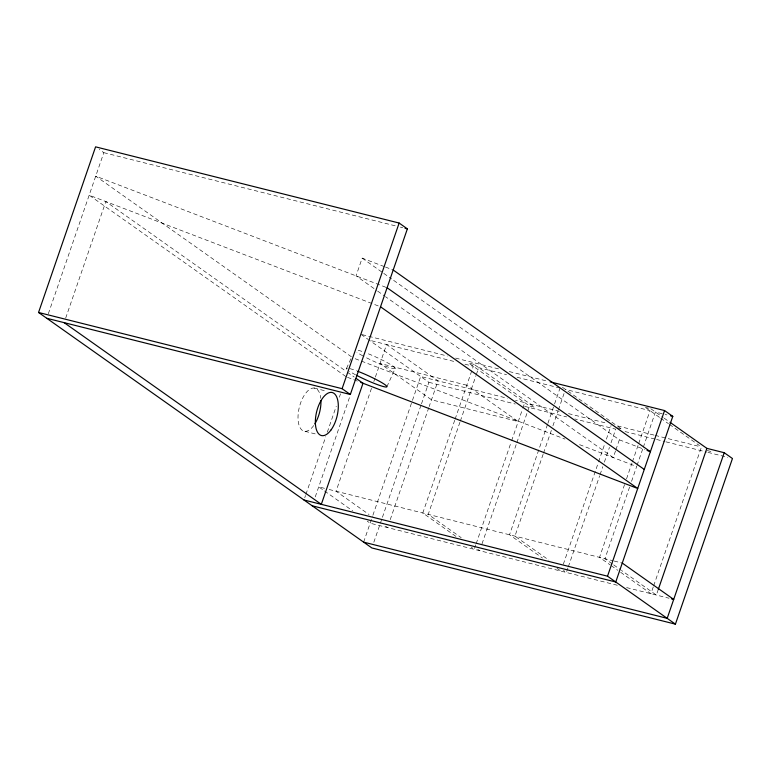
<?xml version="1.0" encoding="UTF-8"?>
<svg xmlns="http://www.w3.org/2000/svg" width="771" height="771" viewBox="0 0 771 771"><rect width="100%" height="100%" fill="white"/><g stroke="black" fill="none" stroke-linecap="round" stroke-linejoin="round"><path stroke-width="0.58" stroke-dasharray="3.85 2.89" d="M48.332 313.768L103.815 152.658L99.237 149.429M65.68 318.115L105.82 201.568L346.314 371.477M384.324 266.612L362.158 258.121L356.048 275.864L376.662 290.426M304.747 497.729L305.528 495.474M305.914 494.346L325.748 436.743M327.299 432.223L336.243 406.25M339.356 397.219L340.522 393.827M315.262 496.89L350.044 395.889M371.497 388.333L336.06 491.223L369.058 514.536M373.829 381.549L374.995 378.156M375.39 377.019L386.579 344.521L438.015 380.864L429.158 406.577M363.633 542.138L372.499 516.387M372.894 515.25L412.051 401.527M412.446 400.39L420.667 376.508L507.395 398.279M373.819 542.283L382.021 518.459M382.416 517.322L421.082 405.016M421.477 403.879L428.898 382.32L369.232 340.165M390.222 519.654L428.772 407.705M454.717 420.282L422.787 512.994L456.76 537.002M455.112 419.145L473.307 366.292L464.055 363.97M459.93 422.248L428.213 514.363L461.212 537.676M460.326 421.111L475.986 375.612M476.372 374.475L478.724 367.651L506.605 374.658M475.784 544.818L474.232 549.337L471.322 547.285M476.179 543.68L511.221 441.918M511.607 440.79L522.439 409.314M522.825 408.206L524.743 402.635L515.491 400.313M482 543.873L516.454 443.797M516.849 442.66L527.422 411.955M527.817 410.818L530.169 403.994L559.206 411.29M547.506 424.455L509.525 534.775L542.514 558.079M547.892 423.318L554.156 405.122M554.551 403.985L560.035 388.064M543.131 454.254L514.941 536.134L548.913 560.132M543.526 453.117L551.361 430.372M552.923 425.823L558.011 411.039M558.406 409.902L564.276 392.844M563.312 564.285L598.161 463.072M598.547 461.935L604.811 443.739M606.382 439.191L611.085 425.544M567.948 567.919L566.377 572.467L563.466 570.415M568.333 566.781L599.665 475.803M600.05 474.666L602.797 466.706M604.358 462.157L609.456 447.373M611.018 442.824L615.721 429.177L574.838 418.961M615.528 450.91L613.234 457.56L385.49 296.671M615.904 449.801L619.344 439.817L392.584 279.613M624.568 484.574L599.501 557.356L610.179 564.902M626.524 478.887L631.998 462.966M632.393 461.829L638.272 444.771M638.658 443.633L650.02 410.654L565.451 389.432M629.589 487.07L604.927 558.724L612.685 564.208M631.545 481.383L636.644 466.6M637.029 465.462L642.908 448.404M643.293 447.267L655.437 412.013L667.002 414.923M653.288 586.876L650.936 593.699L618.911 571.07M653.683 585.738L701.456 446.997M658.318 589.372L656.362 595.058L621.416 570.376M346.516 368.422L351.904 356.539M386.878 386.791L395.205 368.432A22.176 2.38 24.4 0 0 366.023 352.887M103.815 152.658L395.687 225.932M400.361 227.098L402.693 227.686M362.168 334.653L447.392 356.038M455.565 358.091L498.77 368.943M509.274 371.574L547.805 381.25M646.474 407.657L648.642 408.196M371.545 340.753L454.803 361.647M517.062 377.279L558.869 387.774M568.497 413.622L606.825 423.24M653.962 435.075L616.896 425.765L561.751 386.811M655.119 435.364L700.299 446.708M617.185 427.953L620.433 428.763M707.171 450.534L711.508 451.623M428.898 382.32L515.298 404.014M524.637 406.356L566.666 416.909M625.04 431.558L655.398 439.181M656.564 439.47L664.737 441.523M665.903 441.822L706.766 452.076M707.932 452.365L727.776 457.348M314.038 388.025L326.759 391.225M304.93 431.317L316.495 434.218M324.495 488.322L318.712 486.877L323.569 490.298M329.121 489.489L613.012 560.748M614.169 561.037L622.264 563.071M617.349 585.266L370.157 523.21L367.247 521.157M626.611 587.589L669.083 598.248M385.433 267.036L393.191 270.004M385.972 287.332L95.72 176.154L352.916 357.85M378.291 305.933L89.166 195.188L346.352 376.884M619.344 439.817L644.845 449.58M355.152 358.708L564.979 439.085M579.57 444.665L636.509 466.484M347.47 377.308L357.455 381.134M650.811 408.746L663.205 417.496M664.168 418.19L669.026 421.612M645.385 407.387L659.725 417.516M660.689 418.2L668.457 423.684M669.43 424.368L699.509 445.619M617.822 426.421L621.522 429.042M362.158 258.121L382.773 272.683M383.746 273.377L391.601 278.919M377.636 291.12L384.507 295.977M361.001 334.354L368.316 339.519M347.297 372.171L354.168 377.019M613.658 564.892L620.453 569.692M611.152 565.586L617.937 570.386M557.076 568.372L560.96 571.109M477.712 549.328L479.649 550.696M385.558 526.198L387.505 527.566M324.543 490.982L352.684 510.874M395.205 368.432A22.176 2.38 24.4 0 1 363.845 356.424M362.775 355.845A22.176 2.38 24.4 0 1 356.915 352.308M358.178 350.275A22.176 2.38 24.4 0 1 363.739 352.039M355.518 374.783A22.176 2.38 24.4 0 1 349.446 371.256M346.883 369.261A22.176 2.38 24.4 0 1 347.528 368.21M349.851 368.634A22.176 2.38 24.4 0 1 356.539 370.812M313.72 425.534A22.176 10.447 -75.9 0 1 298.56 423.356A22.176 10.447 -75.9 0 1 306.685 392.025A22.176 10.447 -75.9 0 1 320.784 398.308M474.098 364.384L468.672 363.025L529.369 405.903L534.795 407.261L474.098 364.384M466.792 385.221L380.055 363.449L431.5 399.792L518.228 421.564L466.792 385.221"/><path stroke-width="1.16" d="M669.999 422.296L706.872 448.356L724.22 452.712L732.45 458.523L675.415 624.153L371.863 547.959L38.55 312.477L95.585 146.847L399.137 223.041L407.367 228.862L350.333 394.492L46.78 318.288M350.333 394.492L342.102 388.68L399.137 223.041M675.415 624.153L607.519 576.188L664.554 410.558L550.137 381.838M664.554 410.558L672.784 416.369L615.75 581.999L312.197 505.805M658.318 589.372L706.872 448.356M724.22 452.712L667.185 618.342L363.633 542.138M405.026 228.274L407.367 228.862M670.471 415.791L672.784 416.369M38.55 312.477L342.102 388.68M303.967 499.984L607.519 576.188M671.396 598.836L673.709 599.414L622.264 563.071M647.062 450.428L650.387 451.71L393.191 270.004M360.789 382.416L637.713 488.486L380.527 306.791M387.081 287.756L644.277 469.452M356.135 378.407L363.006 383.264L321.314 504.34L64.128 322.644M357.696 371.246A22.176 2.38 24.4 0 1 386.907 386.734A22.176 2.38 24.4 0 1 356.414 375.255M320.948 400.544A22.176 10.447 -75.9 0 1 314.809 423.905M331.067 429.89A22.176 10.447 -75.9 0 0 333.959 393.326A22.176 10.447 -75.9 0 0 315.474 418.875A22.176 10.447 -75.9 0 0 331.067 429.89"/></g></svg>
